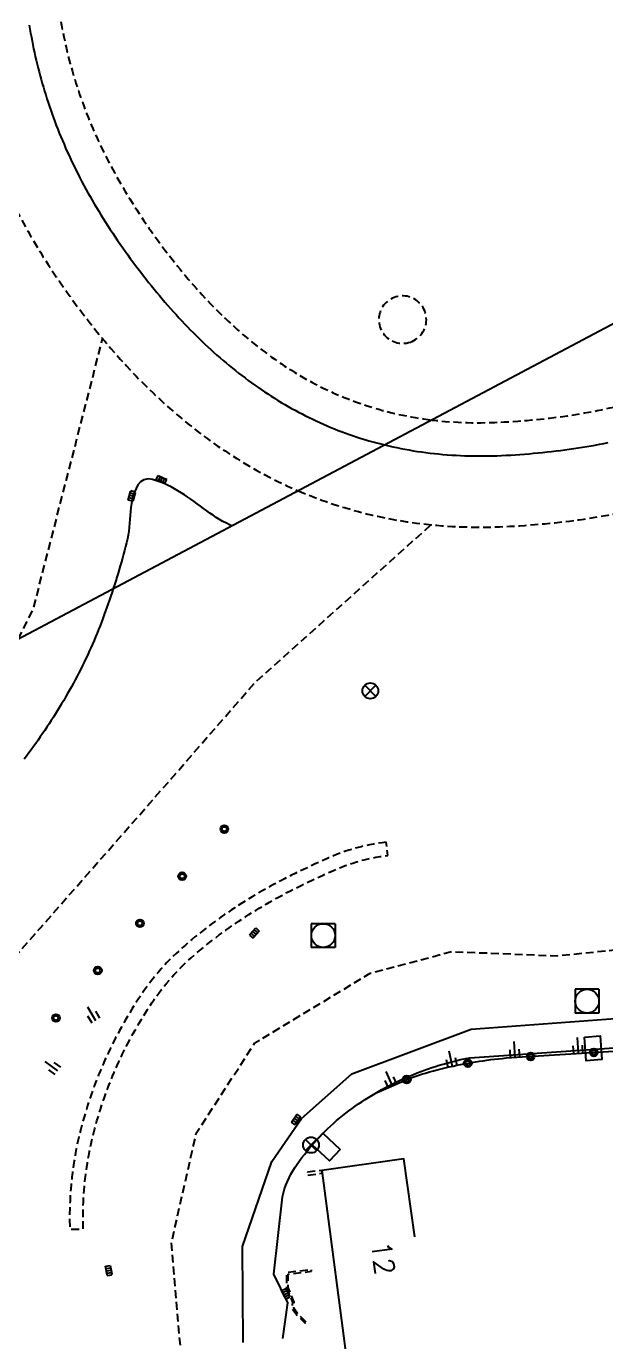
# Model space of a CAD drawing. Header units: millimetres. Extents: x 132999 to 134001, y 131000 to 132000.
# Drawn here: x 133555.3 to 133591.9, y 131338.2 to 131421.4 of the extents above; entities that cross this region are included whole.
import ezdxf
from ezdxf.enums import TextEntityAlignment as Align

# ---------------------------------------------------------------- set-up
doc = ezdxf.new("R2010")
doc.units = ezdxf.units.MM
doc.linetypes.add('DASHED', pattern=[0.75, 0.5, -0.25])
doc.layers.get('0').update_dxf_attribs({"linetype": 'CONTINUOUS'})
for name, color, linetype in [('W0001', 6, 'DASHED'), ('W0008', 7, 'CONTINUOUS'), ('W0100', 7, 'CONTINUOUS'), ('W0112', 1, 'DASHED'), ('W0120', 7, 'CONTINUOUS'), ('W0211', 2, 'CONTINUOUS'), ('W0322', 7, 'CONTINUOUS'), ('W0400', 7, 'CONTINUOUS'), ('W0420', 7, 'CONTINUOUS'), ('W0469', 7, 'CONTINUOUS'), ('W0991', 7, 'CONTINUOUS'), ('W1471', 7, 'CONTINUOUS')]:
    doc.layers.add(name, color=color, linetype=linetype)
doc.styles.get("Standard").update_dxf_attribs({"font": 'romans.shx', "width": 0.85})

# ---------------------------------------------------------------- blocks, each defined once
blk = doc.blocks.new('T400')
for p, q in [((-0.15, 0.3), (0.15, 0.3)), ((-0.15, -0.25), (-0.15, 0.3)), ((-0.15, 0.15), (0.15, 0.15)), ((-0.15, 0), (0.15, 0)), ((0.15, 0.3), (0.15, -0.25)), ((-0.15, -0.15), (0.15, -0.15)), ((-0.15, -0.25), (-0.15, -0.3)), ((-0.15, -0.3), (0.15, -0.3)), ((0.15, -0.3), (0.15, -0.25))]:
    blk.add_line(p, q)
blk = doc.blocks.new('T420')
for p, q in [((0.75, 0.75), (-0.75, 0.75)), ((-0.75, 0.75), (-0.75, -0.75)), ((0.75, 0.75), (0.75, -0.75)), ((0.75, -0.75), (-0.75, -0.75))]:
    blk.add_line(p, q)
blk.add_ellipse((0, 0), major_axis=(-0.53, 0.53), ratio=1, start_param=3.926991, end_param=10.210176)
blk = doc.blocks.new('t322o')
at = {"color": 0, "linetype": 'Continuous'}
for radius in [0.25, 0.15]:
    blk.add_circle((0, 0), radius, dxfattribs=at)
blk = doc.blocks.new('t211o')
at = {"color": 0, "linetype": 'Continuous'}
for p, q in [((0, 1), (0, 0)), ((-0.289, 0.5), (-0.289, 0)), ((0.289, 0.5), (0.289, 0))]:
    blk.add_line(p, q, dxfattribs=at)
blk = doc.blocks.new('T1471')
at = {"color": 0, "linetype": 'Continuous', "flags": 128}
blk.add_lwpolyline([(-0.75, -0.5), (-0.75, 0.5), (0.75, 0.5), (0.75, -0.5), (-0.75, -0.5)], dxfattribs=at)
blk = doc.blocks.new('T469')
at = {"color": 0, "linetype": 'Continuous', "flags": 128}
for points in [[(-0.354, 0.354), (0.354, -0.354)], [(-0.354, -0.354), (0.354, 0.354)]]:
    blk.add_lwpolyline(points, dxfattribs=at)
at = {"color": 0, "linetype": 'Continuous'}
blk.add_circle((0, 0), 0.5, dxfattribs=at)

msp = doc.modelspace()

# ---------------------------------------------------------------- linework, layer by layer
at = {"layer": 'W0001', "flags": 128}
for points in [[(133551.076, 131433.12), (133551.07, 131433.079), (133551.024, 131432.79), (133550.981, 131432.501), (133550.939, 131432.213), (133550.9, 131431.924), (133550.863, 131431.635), (133550.827, 131431.346), (133550.794, 131431.058), (133550.762, 131430.769), (133550.733, 131430.481), (133550.706, 131430.193), (133550.68, 131429.904), (133550.657, 131429.616), (133550.636, 131429.328), (133550.617, 131429.04), (133550.6, 131428.752), (133550.585, 131428.464), (133550.572, 131428.176), (133550.561, 131427.889), (133550.553, 131427.601), (133550.546, 131427.314), (133550.542, 131427.027), (133550.539, 131426.739), (133550.539, 131426.452), (133550.541, 131426.165), (133550.545, 131425.879), (133550.552, 131425.592), (133550.56, 131425.306), (133550.571, 131425.019), (133550.584, 131424.733), (133550.599, 131424.447), (133550.616, 131424.162), (133550.635, 131423.876), (133550.657, 131423.591), (133550.681, 131423.306), (133550.707, 131423.021), (133550.735, 131422.736), (133550.766, 131422.451), (133550.799, 131422.167), (133550.834, 131421.883), (133550.871, 131421.599), (133550.91, 131421.316), (133550.952, 131421.032), (133550.996, 131420.749), (133551.042, 131420.466), (133551.091, 131420.184), (133551.142, 131419.902), (133551.195, 131419.62), (133551.25, 131419.338), (133551.308, 131419.057), (133551.368, 131418.776), (133551.43, 131418.495), (133551.495, 131418.215), (133551.561, 131417.935), (133551.631, 131417.655), (133551.702, 131417.376), (133551.776, 131417.097), (133551.852, 131416.819), (133551.93, 131416.541), (133552.011, 131416.263), (133552.094, 131415.985), (133552.179, 131415.708), (133552.267, 131415.432), (133552.357, 131415.156), (133552.449, 131414.88), (133552.544, 131414.605), (133552.641, 131414.33), (133552.74, 131414.056), (133552.842, 131413.782), (133552.946, 131413.508), (133553.052, 131413.235), (133553.16, 131412.963), (133553.271, 131412.691), (133553.384, 131412.419), (133553.5, 131412.148), (133553.618, 131411.877), (133553.738, 131411.607), (133553.861, 131411.338), (133553.985, 131411.069), (133554.113, 131410.8), (133554.242, 131410.532), (133554.374, 131410.265), (133554.508, 131409.998), (133554.645, 131409.732), (133554.783, 131409.466), (133554.924, 131409.2), (133555.068, 131408.936), (133555.214, 131408.671), (133555.362, 131408.408), (133555.512, 131408.145), (133555.665, 131407.882), (133555.82, 131407.62), (133555.977, 131407.359), (133556.136, 131407.098), (133556.298, 131406.838), (133556.462, 131406.579), (133556.629, 131406.32), (133556.798, 131406.061), (133556.969, 131405.803), (133557.142, 131405.546), (133557.317, 131405.291), (133557.49, 131405.041), (133557.664, 131404.794), (133557.838, 131404.548), (133558.014, 131404.303), (133558.191, 131404.06), (133558.369, 131403.818), (133558.548, 131403.577), (133558.728, 131403.337), (133558.91, 131403.099), (133559.092, 131402.862), (133559.276, 131402.626), (133559.462, 131402.392), (133559.648, 131402.159), (133559.836, 131401.928), (133560.025, 131401.698), (133560.215, 131401.469), (133560.407, 131401.242), (133560.6, 131401.016), (133560.795, 131400.792), (133560.99, 131400.57), (133561.187, 131400.348), (133561.386, 131400.129), (133561.586, 131399.911), (133561.787, 131399.694), (133561.99, 131399.479), (133562.194, 131399.266), (133562.4, 131399.055), (133562.607, 131398.845), (133562.816, 131398.637), (133563.026, 131398.43), (133563.238, 131398.225), (133563.451, 131398.022), (133563.666, 131397.821), (133563.882, 131397.622), (133564.1, 131397.424), (133564.319, 131397.228), (133564.54, 131397.035), (133564.763, 131396.843), (133564.987, 131396.653), (133565.213, 131396.465), (133565.441, 131396.279), (133565.67, 131396.095), (133565.901, 131395.913), (133566.134, 131395.733), (133566.368, 131395.555), (133566.604, 131395.379), (133566.841, 131395.205), (133567.081, 131395.034), (133567.322, 131394.865), (133567.564, 131394.698), (133567.809, 131394.533), (133568.055, 131394.37), (133568.303, 131394.21), (133568.552, 131394.052), (133568.804, 131393.897), (133569.057, 131393.744), (133569.311, 131393.593), (133569.568, 131393.445), (133569.826, 131393.299), (133570.086, 131393.156), (133570.348, 131393.016), (133570.612, 131392.877), (133570.877, 131392.742), (133571.144, 131392.609), (133571.412, 131392.479), (133571.683, 131392.351), (133571.955, 131392.227), (133572.229, 131392.105), (133572.428, 131392.019)], [(133572.428, 131392.019), (133572.504, 131391.985), (133572.782, 131391.869), (133573.061, 131391.755), (133573.341, 131391.644), (133573.623, 131391.537), (133573.907, 131391.432), (133574.193, 131391.329), (133574.48, 131391.23), (133574.769, 131391.134), (133575.06, 131391.041), (133575.352, 131390.951), (133575.646, 131390.864), (133575.941, 131390.779), (133576.238, 131390.698), (133576.537, 131390.62), (133576.837, 131390.546), (133577.138, 131390.474), (133577.441, 131390.405), (133577.746, 131390.34), (133578.052, 131390.278), (133578.36, 131390.219), (133578.669, 131390.163), (133578.98, 131390.111), (133579.292, 131390.061), (133579.606, 131390.015), (133579.921, 131389.972), (133580.237, 131389.933), (133580.555, 131389.897), (133580.874, 131389.864), (133581.195, 131389.834), (133581.517, 131389.808), (133581.841, 131389.785), (133582.166, 131389.765), (133582.492, 131389.749), (133582.819, 131389.736), (133583.148, 131389.726), (133583.479, 131389.72), (133583.81, 131389.717), (133584.143, 131389.718), (133584.478, 131389.722), (133584.813, 131389.729), (133585.15, 131389.739), (133585.484, 131389.753), (133585.809, 131389.769), (133586.129, 131389.787), (133586.447, 131389.806), (133586.765, 131389.828), (133587.082, 131389.851), (133587.397, 131389.876), (133587.712, 131389.903), (133588.026, 131389.932), (133588.339, 131389.962), (133588.65, 131389.995), (133588.961, 131390.029), (133589.271, 131390.065), (133589.58, 131390.104), (133589.888, 131390.144), (133590.194, 131390.186), (133590.5, 131390.229), (133590.805, 131390.275), (133591.109, 131390.323), (133591.412, 131390.372), (133591.714, 131390.424), (133592.015, 131390.477), (133592.314, 131390.533), (133592.613, 131390.59), (133592.911, 131390.649), (133593.208, 131390.71), (133593.503, 131390.773), (133593.798, 131390.838), (133594.092, 131390.905), (133594.385, 131390.973), (133594.676, 131391.044), (133594.967, 131391.117), (133595.256, 131391.191), (133595.545, 131391.268), (133595.832, 131391.346), (133596.119, 131391.427), (133596.404, 131391.509), (133596.688, 131391.594), (133596.971, 131391.68), (133597.253, 131391.768), (133597.534, 131391.858), (133597.814, 131391.951), (133598.093, 131392.045), (133598.371, 131392.141), (133598.647, 131392.239), (133598.923, 131392.339), (133599.197, 131392.441), (133599.47, 131392.545), (133599.742, 131392.651), (133600.013, 131392.759), (133600.283, 131392.869), (133600.551, 131392.981), (133600.819, 131393.095), (133601.085, 131393.211), (133601.35, 131393.329), (133601.614, 131393.448), (133601.877, 131393.57), (133602.139, 131393.694), (133602.399, 131393.82), (133602.658, 131393.947), (133602.916, 131394.077), (133603.173, 131394.209), (133603.429, 131394.342), (133603.683, 131394.478), (133603.936, 131394.616), (133604.188, 131394.755), (133604.438, 131394.897), (133604.688, 131395.04), (133604.936, 131395.185), (133605.182, 131395.333), (133605.428, 131395.482), (133605.672, 131395.633), (133605.915, 131395.787), (133606.156, 131395.942), (133606.397, 131396.099), (133606.636, 131396.258), (133606.873, 131396.419), (133607.11, 131396.582), (133607.345, 131396.747), (133607.578, 131396.913), (133607.811, 131397.082), (133608.042, 131397.252), (133608.271, 131397.425), (133608.5, 131397.599), (133608.727, 131397.775), (133608.952, 131397.954), (133609.176, 131398.134), (133609.399, 131398.315), (133609.621, 131398.499), (133609.841, 131398.685), (133610.059, 131398.872), (133610.277, 131399.062), (133610.492, 131399.253), (133610.707, 131399.446), (133610.92, 131399.641), (133611.131, 131399.838), (133611.342, 131400.036), (133611.55, 131400.237), (133611.758, 131400.439), (133611.964, 131400.643), (133612.168, 131400.849), (133612.371, 131401.056), (133612.573, 131401.266), (133612.773, 131401.477), (133612.972, 131401.69), (133613.169, 131401.905), (133613.365, 131402.121), (133613.56, 131402.339), (133613.753, 131402.559), (133613.944, 131402.781), (133614.134, 131403.005), (133614.323, 131403.23), (133614.51, 131403.457), (133614.696, 131403.686), (133614.881, 131403.916), (133615.063, 131404.148), (133615.245, 131404.382), (133615.425, 131404.618), (133615.603, 131404.855), (133615.781, 131405.094), (133615.956, 131405.335), (133616.13, 131405.577), (133616.303, 131405.821), (133616.475, 131406.067), (133616.644, 131406.314), (133616.813, 131406.563), (133616.98, 131406.814), (133617.145, 131407.066), (133617.31, 131407.32), (133617.472, 131407.575), (133617.634, 131407.833), (133617.793, 131408.092), (133617.952, 131408.352), (133618.109, 131408.614), (133618.264, 131408.878), (133618.418, 131409.143), (133618.571, 131409.41), (133618.722, 131409.679), (133618.872, 131409.949), (133619.021, 131410.221), (133619.168, 131410.494), (133619.313, 131410.769), (133619.457, 131411.046), (133619.6, 131411.324), (133619.742, 131411.604), (133619.882, 131411.885), (133620.02, 131412.168), (133620.157, 131412.453), (133620.293, 131412.739), (133620.428, 131413.026), (133620.561, 131413.316), (133620.692, 131413.607), (133620.925, 131414.129), (133621.741, 131416.754)], [(133554.737, 131382.635), (133555.685, 131384.515), (133560.073, 131401.641)], [(133497.974, 131129.089), (133491.478, 131182.528), (133489.726, 131195.648), (133488.639, 131206.556), (133487.951, 131216.775), (133487.955, 131227.616), (133488.542, 131237.857), (133490.027, 131250.4), (133492.716, 131262.572), (133495.932, 131273.862), (133499.237, 131283.461), (133504.146, 131295.374), (133508.447, 131303.818), (133514.815, 131314.541), (133522.147, 131324.94), (133528.043, 131332.279), (133537.865, 131343.527), (133556.137, 131364.368), (133563.812, 131373.119), (133569.686, 131379.87), (133580.83, 131389.868)], [(133556.131, 131252.305), (133560.064, 131281.643), (133564.211, 131317.056), (133565.212, 131326.09), (133565.397, 131334.04), (133564.846, 131339.375), (133564.432, 131344.483), (133565.992, 131351.385), (133569.697, 131357.092), (133576.98, 131361.497), (133582.122, 131362.871), (133588.778, 131362.607), (133595.842, 131363.321), (133601.784, 131365.41), (133606.607, 131372.621), (133606.732, 131380.013)]]:
    msp.add_lwpolyline(points, dxfattribs=at)
at = {"layer": 'W0008', "flags": 128}
for points in [[(133555.44, 131421.458), (133555.48, 131421.211), (133555.523, 131420.964), (133555.567, 131420.717), (133555.614, 131420.471), (133555.662, 131420.224), (133555.712, 131419.978), (133555.765, 131419.733), (133555.819, 131419.487), (133555.876, 131419.242), (133555.934, 131418.998), (133555.995, 131418.753), (133556.057, 131418.509), (133556.122, 131418.265), (133556.188, 131418.022), (133556.257, 131417.779), (133556.327, 131417.536), (133556.4, 131417.293), (133556.474, 131417.051), (133556.551, 131416.809), (133556.63, 131416.567), (133556.711, 131416.326), (133556.794, 131416.085), (133556.879, 131415.844), (133556.966, 131415.603), (133557.055, 131415.363), (133557.146, 131415.123), (133557.239, 131414.884), (133557.334, 131414.645), (133557.432, 131414.406), (133557.531, 131414.167), (133557.633, 131413.929), (133557.736, 131413.691), (133557.842, 131413.453), (133557.95, 131413.216), (133558.06, 131412.979), (133558.172, 131412.742), (133558.286, 131412.506), (133558.403, 131412.27), (133558.521, 131412.034), (133558.642, 131411.799), (133558.764, 131411.563), (133558.889, 131411.329), (133559.016, 131411.094), (133559.146, 131410.86), (133559.277, 131410.626), (133559.41, 131410.393), (133559.546, 131410.159), (133559.684, 131409.926), (133559.824, 131409.694), (133559.966, 131409.462), (133560.11, 131409.23), (133560.257, 131408.998), (133560.405, 131408.767), (133560.556, 131408.536), (133560.709, 131408.305), (133560.865, 131408.075), (133561.022, 131407.845), (133561.181, 131407.616), (133561.34, 131407.389), (133561.501, 131407.162), (133561.662, 131406.938), (133561.824, 131406.715), (133561.987, 131406.493), (133562.151, 131406.273), (133562.316, 131406.054), (133562.481, 131405.837), (133562.647, 131405.621), (133562.815, 131405.407), (133562.983, 131405.194), (133563.152, 131404.984), (133563.322, 131404.774), (133563.492, 131404.566), (133563.664, 131404.36), (133563.837, 131404.156), (133564.01, 131403.953), (133564.184, 131403.752), (133564.36, 131403.552), (133564.536, 131403.354), (133564.713, 131403.158), (133564.892, 131402.964), (133565.071, 131402.771), (133565.251, 131402.58), (133565.432, 131402.391), (133565.614, 131402.204), (133565.798, 131402.018), (133565.982, 131401.834), (133566.167, 131401.652), (133566.353, 131401.472), (133566.541, 131401.294), (133566.729, 131401.118), (133566.918, 131400.943), (133567.109, 131400.77), (133567.3, 131400.6), (133567.493, 131400.431), (133567.686, 131400.264), (133567.881, 131400.099), (133568.077, 131399.936), (133568.274, 131399.775), (133568.472, 131399.616), (133568.671, 131399.459), (133568.871, 131399.304), (133569.073, 131399.151), (133569.275, 131399), (133569.479, 131398.851), (133569.684, 131398.704), (133569.89, 131398.56), (133570.097, 131398.417), (133570.306, 131398.276), (133570.516, 131398.138), (133570.726, 131398.002), (133570.938, 131397.868), (133571.152, 131397.736), (133571.366, 131397.606), (133571.582, 131397.478), (133571.799, 131397.353), (133572.017, 131397.23), (133572.237, 131397.109), (133572.457, 131396.991), (133572.679, 131396.874), (133572.903, 131396.76), (133573.127, 131396.649), (133573.353, 131396.539), (133573.58, 131396.432), (133573.809, 131396.327), (133574.038, 131396.225), (133574.27, 131396.125), (133574.502, 131396.027), (133574.736, 131395.932), (133574.971, 131395.839), (133575.208, 131395.749), (133575.445, 131395.661), (133575.685, 131395.575), (133575.925, 131395.492), (133576.167, 131395.411), (133576.411, 131395.333), (133576.656, 131395.258), (133576.902, 131395.185), (133577.15, 131395.114), (133577.399, 131395.046), (133577.649, 131394.981), (133577.901, 131394.918)], [(133577.901, 131394.918), (133578.155, 131394.858), (133578.409, 131394.8), (133578.666, 131394.745), (133578.924, 131394.693), (133579.183, 131394.643), (133579.444, 131394.596), (133579.706, 131394.552), (133579.97, 131394.51), (133580.235, 131394.471), (133580.502, 131394.435), (133580.771, 131394.401), (133581.041, 131394.371), (133581.312, 131394.343), (133581.585, 131394.317), (133581.86, 131394.295), (133582.136, 131394.275), (133582.414, 131394.258), (133582.693, 131394.244), (133582.974, 131394.233), (133583.257, 131394.225), (133583.541, 131394.22), (133583.827, 131394.217), (133584.114, 131394.218), (133584.403, 131394.221), (133584.694, 131394.227), (133584.986, 131394.236), (133585.28, 131394.249), (133585.574, 131394.263), (133585.867, 131394.279), (133586.159, 131394.297), (133586.45, 131394.317), (133586.739, 131394.338), (133587.028, 131394.361), (133587.315, 131394.385), (133587.601, 131394.412), (133587.886, 131394.439), (133588.169, 131394.469), (133588.452, 131394.5), (133588.733, 131394.533), (133589.013, 131394.568), (133589.293, 131394.604), (133589.57, 131394.642), (133589.847, 131394.682), (133590.123, 131394.723), (133590.397, 131394.766), (133590.671, 131394.811), (133590.943, 131394.857), (133591.214, 131394.905), (133591.483, 131394.955), (133591.752, 131395.007), (133592.02, 131395.06)], [(133568.239, 131389.797), (133568.127, 131389.846), (133567.895, 131389.96), (133567.68, 131390.079), (133567.468, 131390.204), (133567.26, 131390.335), (133567.054, 131390.47), (133566.851, 131390.61), (133566.65, 131390.752), (133566.45, 131390.896), (133566.25, 131391.041), (133566.051, 131391.187), (133565.852, 131391.332), (133565.651, 131391.476), (133565.45, 131391.617), (133565.246, 131391.756), (133565.04, 131391.89), (133564.831, 131392.02), (133564.619, 131392.144), (133564.403, 131392.262), (133564.182, 131392.372), (133563.956, 131392.474), (133563.724, 131392.566), (133563.487, 131392.649), (133563.22, 131392.728), (133562.951, 131392.764), (133562.675, 131392.71), (133562.462, 131392.574), (133562.309, 131392.384), (133562.191, 131392.163), (133562.089, 131391.928), (133562.008, 131391.689), (133561.944, 131391.447), (133561.895, 131391.203), (133561.858, 131390.957), (133561.829, 131390.709), (133561.807, 131390.46), (133561.788, 131390.21), (133561.77, 131389.96), (133561.749, 131389.711), (133561.724, 131389.462), (133561.691, 131389.215), (133561.647, 131388.97), (133561.59, 131388.727), (133561.525, 131388.484), (133561.459, 131388.242), (133561.393, 131388), (133561.325, 131387.758), (133561.257, 131387.517), (133561.187, 131387.276), (133561.117, 131387.036), (133561.045, 131386.795), (133560.973, 131386.556), (133560.899, 131386.316), (133560.824, 131386.077), (133560.748, 131385.839), (133560.71, 131385.72)], [(133560.71, 131385.72), (133560.671, 131385.601), (133560.592, 131385.363), (133560.513, 131385.126), (133560.431, 131384.889), (133560.349, 131384.653), (133560.265, 131384.417), (133560.179, 131384.182), (133560.092, 131383.948), (133560.003, 131383.714), (133559.913, 131383.48), (133559.821, 131383.248), (133559.727, 131383.016), (133559.632, 131382.784), (133559.535, 131382.553), (133559.436, 131382.323), (133559.335, 131382.093), (133559.232, 131381.865), (133559.128, 131381.636), (133559.021, 131381.409), (133558.912, 131381.182), (133558.802, 131380.956), (133558.689, 131380.731), (133558.575, 131380.508), (133558.459, 131380.286), (133558.342, 131380.064), (133558.224, 131379.844), (133558.104, 131379.624), (133557.983, 131379.406), (133557.86, 131379.189), (133557.736, 131378.972), (133557.611, 131378.756), (133557.484, 131378.542), (133557.355, 131378.328), (133557.225, 131378.115), (133557.094, 131377.904), (133556.961, 131377.693), (133556.827, 131377.483), (133556.691, 131377.274), (133556.554, 131377.066), (133556.416, 131376.86), (133556.276, 131376.654), (133556.135, 131376.449), (133555.992, 131376.245), (133555.848, 131376.041), (133555.702, 131375.839), (133555.555, 131375.638), (133555.406, 131375.438), (133555.256, 131375.239), (133555.105, 131375.041)], [(133568.96, 131338.154), (133568.918, 131344.222), (133570.759, 131349.596), (133572.653, 131352.313), (133575.831, 131355.129), (133583.368, 131357.962), (133598.156, 131359.061)], [(133571.468, 131338.392), (133571.777, 131340.647), (133570.903, 131342.461), (133571.447, 131347.363), (133571.505, 131347.614), (133571.575, 131347.859), (133571.656, 131348.1), (133571.749, 131348.335), (133571.854, 131348.566), (133571.97, 131348.792), (133572.098, 131349.013), (133572.237, 131349.229), (133572.38, 131349.435), (133572.526, 131349.638), (133572.674, 131349.839), (133572.826, 131350.036), (133572.98, 131350.231), (133573.137, 131350.422), (133573.297, 131350.611), (133573.46, 131350.797), (133573.626, 131350.979), (133573.794, 131351.159), (133573.966, 131351.336), (133574.14, 131351.51), (133574.317, 131351.682), (133574.497, 131351.85), (133574.68, 131352.015), (133574.866, 131352.178), (133575.054, 131352.337), (133575.246, 131352.494), (133575.44, 131352.648), (133575.637, 131352.799), (133575.837, 131352.947), (133576.04, 131353.092), (133576.245, 131353.235), (133576.453, 131353.374), (133576.663, 131353.51), (133576.875, 131353.644), (133577.087, 131353.774), (133577.301, 131353.901), (133577.515, 131354.026), (133577.731, 131354.147), (133577.949, 131354.265), (133578.167, 131354.38), (133578.387, 131354.493), (133578.608, 131354.602), (133578.83, 131354.708), (133579.053, 131354.812), (133579.278, 131354.912), (133579.504, 131355.009), (133579.731, 131355.104), (133579.959, 131355.195), (133580.188, 131355.283), (133580.419, 131355.369), (133580.651, 131355.451), (133580.884, 131355.53), (133581.119, 131355.607), (133581.354, 131355.68), (133581.591, 131355.751), (133581.829, 131355.818), (133582.068, 131355.882), (133582.309, 131355.944), (133582.55, 131356.002), (133582.793, 131356.058), (133583.038, 131356.11), (133583.283, 131356.159), (133597.567, 131357.151)]]:
    msp.add_lwpolyline(points, dxfattribs=at)
at = {"layer": 'W0100', "flags": 128}
msp.add_lwpolyline([(133579.817, 131344.823), (133579.108, 131349.772), (133573.925, 131349.029), (133575.644, 131335.987), (133576.411, 131329.681), (133577.345, 131324.115), (133577.928, 131319.816), (133576.472, 131319.606), (133576.753, 131316.275), (133571.246, 131315.555), (133570.634, 131311.733), (133569.478, 131304.48), (133568.427, 131297.704), (133567.382, 131291.285), (133566.545, 131286.286), (133565.829, 131281.495), (133570.774, 131280.756)], dxfattribs=at)
at = {"layer": 'W0112', "flags": 128}
for points in [[(133558.74, 131437.238), (133558.689, 131437.08), (133558.608, 131436.819), (133558.528, 131436.556), (133558.45, 131436.291), (133558.374, 131436.027), (133558.301, 131435.762), (133558.229, 131435.499), (133558.159, 131435.235), (133558.092, 131434.972), (133558.026, 131434.709), (133557.963, 131434.446), (133557.901, 131434.183), (133557.842, 131433.921), (133557.785, 131433.66), (133557.729, 131433.398), (133557.676, 131433.137), (133557.625, 131432.876), (133557.576, 131432.616), (133557.529, 131432.355), (133557.484, 131432.096), (133557.441, 131431.836), (133557.4, 131431.577), (133557.362, 131431.318), (133557.325, 131431.059), (133557.29, 131430.801), (133557.258, 131430.543), (133557.227, 131430.285), (133557.199, 131430.028), (133557.173, 131429.771), (133557.149, 131429.514), (133557.126, 131429.257), (133557.106, 131429.001), (133557.088, 131428.745), (133557.072, 131428.49), (133557.059, 131428.235), (133557.047, 131427.98), (133557.037, 131427.725), (133557.03, 131427.471), (133557.024, 131427.217), (133557.021, 131426.964), (133557.02, 131426.71), (133557.021, 131426.457), (133557.024, 131426.205), (133557.029, 131425.952), (133557.036, 131425.7), (133557.045, 131425.449), (133557.056, 131425.197), (133557.07, 131424.946), (133557.085, 131424.696), (133557.103, 131424.445), (133557.123, 131424.195), (133557.145, 131423.945), (133557.169, 131423.696), (133557.195, 131423.447), (133557.223, 131423.198), (133557.253, 131422.949), (133557.286, 131422.701), (133557.321, 131422.453), (133557.357, 131422.206), (133557.396, 131421.959), (133557.437, 131421.712), (133557.48, 131421.465), (133557.525, 131421.219), (133557.573, 131420.973), (133557.622, 131420.727), (133557.674, 131420.482), (133557.728, 131420.237), (133557.784, 131419.993), (133557.842, 131419.748), (133557.902, 131419.504), (133557.964, 131419.261), (133558.028, 131419.017), (133558.095, 131418.774), (133558.164, 131418.532), (133558.235, 131418.289), (133558.308, 131418.047), (133558.383, 131417.805), (133558.46, 131417.564), (133558.54, 131417.323), (133558.621, 131417.082), (133558.705, 131416.842), (133558.791, 131416.602), (133558.879, 131416.362), (133558.969, 131416.123), (133559.062, 131415.884), (133559.156, 131415.645), (133559.253, 131415.406), (133559.352, 131415.168), (133559.453, 131414.93), (133559.556, 131414.693), (133559.661, 131414.456), (133559.769, 131414.219), (133559.879, 131413.983), (133559.991, 131413.746), (133560.105, 131413.511), (133560.221, 131413.275), (133560.339, 131413.04), (133560.46, 131412.805), (133560.583, 131412.571), (133560.708, 131412.336), (133560.835, 131412.103), (133560.964, 131411.869), (133561.096, 131411.636), (133561.229, 131411.403), (133561.365, 131411.171), (133561.503, 131410.938), (133561.644, 131410.707), (133561.786, 131410.475), (133561.931, 131410.244), (133562.078, 131410.013), (133562.227, 131409.783), (133562.378, 131409.552), (133562.532, 131409.323), (133562.687, 131409.093), (133562.845, 131408.864), (133563.003, 131408.636), (133563.162, 131408.41), (133563.322, 131408.185), (133563.483, 131407.962), (133563.645, 131407.74), (133563.808, 131407.52), (133563.971, 131407.302), (133564.136, 131407.085), (133564.301, 131406.869), (133564.467, 131406.655), (133564.634, 131406.443), (133564.803, 131406.233), (133564.972, 131406.024), (133565.142, 131405.817), (133565.313, 131405.611), (133565.485, 131405.407), (133565.658, 131405.205), (133565.832, 131405.005), (133566.007, 131404.807), (133566.183, 131404.61), (133566.361, 131404.415), (133566.539, 131404.222), (133566.718, 131404.031), (133566.899, 131403.841), (133567.08, 131403.654), (133567.263, 131403.469), (133567.446, 131403.285), (133567.631, 131403.103), (133567.817, 131402.924), (133568.004, 131402.746), (133568.192, 131402.57), (133568.382, 131402.396), (133568.572, 131402.225), (133568.764, 131402.055), (133568.957, 131401.888), (133569.151, 131401.722), (133569.346, 131401.559), (133569.543, 131401.398), (133569.741, 131401.239), (133569.94, 131401.082), (133570.14, 131400.927), (133570.341, 131400.775), (133570.544, 131400.624), (133570.748, 131400.476), (133570.954, 131400.331), (133571.16, 131400.187), (133571.369, 131400.046), (133571.578, 131399.907), (133571.789, 131399.77), (133572.001, 131399.636), (133572.214, 131399.504), (133572.429, 131399.375), (133572.645, 131399.248), (133572.863, 131399.123), (133573.082, 131399.001), (133573.302, 131398.881), (133573.524, 131398.764), (133573.747, 131398.649), (133573.972, 131398.537), (133574.198, 131398.428), (133574.426, 131398.32), (133574.655, 131398.216), (133574.886, 131398.114), (133575.118, 131398.015), (133575.351, 131397.918), (133575.586, 131397.824), (133575.823, 131397.732), (133576.061, 131397.644), (133576.301, 131397.558), (133576.543, 131397.474), (133576.785, 131397.394), (133577.03, 131397.316), (133577.276, 131397.241), (133577.524, 131397.169), (133577.773, 131397.099), (133578.024, 131397.033), (133578.277, 131396.969), (133578.531, 131396.908), (133578.787, 131396.85), (133579.044, 131396.795), (133579.304, 131396.743), (133579.565, 131396.694), (133579.827, 131396.647), (133580.092, 131396.604), (133580.358, 131396.564), (133580.626, 131396.527), (133580.76, 131396.51)], [(133580.76, 131396.51), (133580.895, 131396.492), (133581.167, 131396.461), (133581.44, 131396.433), (133581.714, 131396.408), (133581.991, 131396.386), (133582.27, 131396.368), (133582.55, 131396.352), (133582.832, 131396.34), (133583.116, 131396.33), (133583.402, 131396.324), (133583.689, 131396.321), (133583.979, 131396.322), (133584.27, 131396.325), (133584.563, 131396.332), (133584.859, 131396.343), (133585.154, 131396.355), (133585.448, 131396.37), (133585.74, 131396.386), (133586.032, 131396.404), (133586.322, 131396.424), (133586.611, 131396.446), (133586.899, 131396.469), (133587.186, 131396.495), (133587.471, 131396.522), (133587.755, 131396.55), (133588.038, 131396.581), (133588.32, 131396.613), (133588.6, 131396.647), (133588.88, 131396.683), (133589.158, 131396.721), (133589.434, 131396.76), (133589.71, 131396.802), (133589.984, 131396.845), (133590.258, 131396.89), (133590.529, 131396.936), (133590.8, 131396.985), (133591.07, 131397.035), (133591.338, 131397.087), (133591.605, 131397.14), (133591.871, 131397.196), (133592.135, 131397.253), (133592.399, 131397.312), (133592.661, 131397.373), (133592.922, 131397.436), (133593.181, 131397.5), (133593.44, 131397.566), (133593.697, 131397.634), (133593.953, 131397.704), (133594.208, 131397.775), (133594.461, 131397.849), (133594.714, 131397.924), (133594.965, 131398.001), (133595.215, 131398.079), (133595.463, 131398.16), (133595.711, 131398.242), (133595.957, 131398.326), (133596.202, 131398.412), (133596.446, 131398.499), (133596.688, 131398.589), (133596.93, 131398.68), (133597.17, 131398.773), (133597.409, 131398.867), (133597.646, 131398.964), (133597.883, 131399.062), (133598.118, 131399.162), (133598.352, 131399.264), (133598.585, 131399.368), (133598.816, 131399.473), (133599.047, 131399.58), (133599.276, 131399.689), (133599.504, 131399.8), (133599.73, 131399.912), (133599.956, 131400.026), (133600.18, 131400.142), (133600.403, 131400.26), (133600.625, 131400.38), (133600.845, 131400.501), (133601.064, 131400.624), (133601.282, 131400.749), (133601.499, 131400.876), (133601.715, 131401.005), (133601.929, 131401.135), (133602.142, 131401.267), (133602.354, 131401.401), (133602.565, 131401.537), (133602.775, 131401.674), (133602.983, 131401.813), (133603.19, 131401.954), (133603.396, 131402.097), (133603.6, 131402.241), (133603.804, 131402.388), (133604.006, 131402.536), (133604.207, 131402.686), (133604.407, 131402.837), (133604.605, 131402.991), (133604.802, 131403.146), (133604.998, 131403.303), (133605.193, 131403.462), (133605.387, 131403.623), (133605.579, 131403.785), (133605.77, 131403.949), (133605.96, 131404.115), (133606.149, 131404.283), (133606.336, 131404.452), (133606.523, 131404.623), (133606.708, 131404.796), (133606.892, 131404.971), (133607.074, 131405.148), (133607.255, 131405.326), (133607.436, 131405.506), (133607.614, 131405.688), (133607.792, 131405.872), (133607.969, 131406.058), (133608.144, 131406.245), (133608.318, 131406.434), (133608.491, 131406.625), (133608.662, 131406.817), (133608.833, 131407.012), (133609.002, 131407.208), (133609.17, 131407.406), (133609.336, 131407.606), (133609.502, 131407.807), (133609.666, 131408.011), (133609.829, 131408.216), (133609.991, 131408.423), (133610.151, 131408.631), (133610.311, 131408.842), (133610.469, 131409.054), (133610.626, 131409.268), (133610.781, 131409.484), (133610.936, 131409.701), (133611.089, 131409.921), (133611.241, 131410.142), (133611.392, 131410.365), (133611.541, 131410.589), (133611.689, 131410.816), (133611.836, 131411.044), (133611.982, 131411.274), (133612.127, 131411.506), (133612.27, 131411.739), (133612.413, 131411.975), (133612.554, 131412.212), (133612.693, 131412.451), (133612.832, 131412.692), (133612.969, 131412.934), (133613.105, 131413.178), (133613.24, 131413.424), (133613.374, 131413.672), (133613.422, 131413.763)]]:
    msp.add_lwpolyline(points, dxfattribs=at)
msp.add_lwpolyline([(133579.526, 131401.423, 0.704651), (133579.551, 131404.25, 1.419141)], format="xyb", close=True, dxfattribs=at)
for points in [[(133578.002, 131369.787), (133577.741, 131369.756), (133577.471, 131369.717), (133577.203, 131369.673), (133576.936, 131369.623), (133576.671, 131369.566), (133576.407, 131369.504), (133576.145, 131369.435), (133575.884, 131369.361), (133575.625, 131369.28), (133575.368, 131369.194), (133575.112, 131369.101), (133574.858, 131369.003), (133574.609, 131368.9), (133574.368, 131368.796), (133574.13, 131368.693), (133573.893, 131368.588), (133573.657, 131368.482), (133573.421, 131368.375), (133573.186, 131368.266), (133572.952, 131368.157), (133572.718, 131368.045), (133572.485, 131367.933), (133572.253, 131367.819), (133572.021, 131367.704), (133571.791, 131367.587), (133571.561, 131367.469), (133571.332, 131367.349), (133571.103, 131367.228), (133570.876, 131367.105), (133570.649, 131366.981), (133570.423, 131366.855), (133570.198, 131366.728), (133569.974, 131366.598), (133569.751, 131366.468), (133569.529, 131366.335), (133569.308, 131366.201), (133569.087, 131366.065), (133568.868, 131365.927), (133568.65, 131365.787), (133568.432, 131365.646), (133568.216, 131365.502), (133568.001, 131365.357), (133567.787, 131365.21), (133567.574, 131365.061), (133567.362, 131364.91), (133567.151, 131364.757), (133566.941, 131364.602), (133566.733, 131364.445), (133566.526, 131364.285), (133566.319, 131364.124), (133566.115, 131363.961), (133565.911, 131363.795), (133565.709, 131363.628), (133565.507, 131363.458), (133565.308, 131363.286), (133565.109, 131363.111), (133564.91, 131362.933), (133564.712, 131362.75), (133564.516, 131362.562), (133564.325, 131362.37), (133564.138, 131362.176), (133563.956, 131361.98), (133563.778, 131361.78), (133563.604, 131361.578), (133563.433, 131361.374), (133563.267, 131361.167), (133563.104, 131360.958), (133562.945, 131360.747), (133562.789, 131360.534), (133562.637, 131360.32), (133562.488, 131360.103), (133562.341, 131359.885), (133562.198, 131359.666), (133562.057, 131359.445), (133561.919, 131359.223), (133561.783, 131359), (133561.649, 131358.775), (133561.518, 131358.55), (133561.389, 131358.323), (133561.262, 131358.097), (133561.138, 131357.87), (133561.016, 131357.642), (133560.896, 131357.413), (133560.778, 131357.183), (133560.663, 131356.952), (133560.549, 131356.72), (133560.438, 131356.487), (133560.33, 131356.254), (133560.223, 131356.019), (133560.119, 131355.784), (133560.017, 131355.547), (133559.917, 131355.31), (133559.82, 131355.072), (133559.725, 131354.833), (133559.632, 131354.593), (133559.541, 131354.352), (133559.453, 131354.11), (133559.367, 131353.867), (133559.283, 131353.624), (133559.202, 131353.379), (133559.123, 131353.134), (133559.046, 131352.887), (133558.971, 131352.64), (133558.899, 131352.392), (133558.829, 131352.143), (133558.761, 131351.893), (133558.696, 131351.642), (133558.633, 131351.39), (133558.573, 131351.14), (133558.516, 131350.889), (133558.462, 131350.639), (133558.411, 131350.387), (133558.362, 131350.136), (133558.317, 131349.884), (133558.275, 131349.631), (133558.235, 131349.379), (133558.198, 131349.126), (133558.165, 131348.873), (133558.134, 131348.619), (133558.106, 131348.365), (133558.081, 131348.111), (133558.059, 131347.857), (133558.04, 131347.602), (133558.024, 131347.347), (133558.011, 131347.092), (133558.001, 131346.836), (133557.994, 131346.58), (133557.989, 131346.324), (133557.988, 131346.068), (133557.989, 131345.811), (133557.994, 131345.554), (133558.001, 131345.302), (133558.849, 131345.326), (133558.842, 131345.574), (133558.837, 131345.821), (133558.836, 131346.068), (133558.837, 131346.315), (133558.842, 131346.561), (133558.849, 131346.807), (133558.858, 131347.053), (133558.871, 131347.299), (133558.886, 131347.544), (133558.905, 131347.789), (133558.926, 131348.034), (133558.95, 131348.278), (133558.977, 131348.522), (133559.006, 131348.766), (133559.038, 131349.009), (133559.074, 131349.253), (133559.112, 131349.496), (133559.152, 131349.738), (133559.196, 131349.981), (133559.243, 131350.223), (133559.292, 131350.464), (133559.344, 131350.706), (133559.399, 131350.947), (133559.456, 131351.188), (133559.518, 131351.432), (133559.581, 131351.675), (133559.647, 131351.917), (133559.714, 131352.159), (133559.784, 131352.399), (133559.857, 131352.638), (133559.931, 131352.877), (133560.008, 131353.115), (133560.087, 131353.352), (133560.168, 131353.588), (133560.251, 131353.823), (133560.337, 131354.057), (133560.424, 131354.291), (133560.514, 131354.523), (133560.606, 131354.755), (133560.701, 131354.985), (133560.797, 131355.215), (133560.896, 131355.444), (133560.997, 131355.672), (133561.1, 131355.9), (133561.206, 131356.126), (133561.313, 131356.352), (133561.423, 131356.576), (133561.535, 131356.8), (133561.649, 131357.023), (133561.765, 131357.245), (133561.883, 131357.466), (133562.004, 131357.686), (133562.127, 131357.906), (133562.253, 131358.126), (133562.38, 131358.345), (133562.51, 131358.563), (133562.641, 131358.779), (133562.774, 131358.993), (133562.91, 131359.206), (133563.048, 131359.417), (133563.188, 131359.626), (133563.332, 131359.833), (133563.477, 131360.038), (133563.626, 131360.241), (133563.777, 131360.442), (133563.932, 131360.641), (133564.09, 131360.836), (133564.251, 131361.03), (133564.415, 131361.221), (133564.583, 131361.409), (133564.755, 131361.594), (133564.93, 131361.777), (133565.11, 131361.956), (133565.293, 131362.132), (133565.481, 131362.306), (133565.672, 131362.477), (133565.864, 131362.646), (133566.058, 131362.812), (133566.253, 131362.977), (133566.449, 131363.14), (133566.646, 131363.3), (133566.845, 131363.459), (133567.045, 131363.615), (133567.246, 131363.77), (133567.449, 131363.922), (133567.652, 131364.073), (133567.857, 131364.221), (133568.063, 131364.368), (133568.27, 131364.513), (133568.478, 131364.656), (133568.688, 131364.797), (133568.898, 131364.937), (133569.11, 131365.075), (133569.322, 131365.211), (133569.536, 131365.345), (133569.75, 131365.477), (133569.966, 131365.608), (133570.183, 131365.738), (133570.401, 131365.865), (133570.619, 131365.991), (133570.839, 131366.116), (133571.059, 131366.239), (133571.281, 131366.36), (133571.503, 131366.48), (133571.727, 131366.599), (133571.951, 131366.716), (133572.176, 131366.832), (133572.402, 131366.946), (133572.628, 131367.059), (133572.856, 131367.17), (133573.084, 131367.281), (133573.314, 131367.39), (133573.544, 131367.497), (133573.774, 131367.604), (133574.006, 131367.709), (133574.238, 131367.813), (133574.471, 131367.916), (133574.704, 131368.018), (133574.939, 131368.119), (133575.173, 131368.216), (133575.41, 131368.307), (133575.647, 131368.393), (133575.886, 131368.473), (133576.127, 131368.548), (133576.369, 131368.617), (133576.612, 131368.681), (133576.857, 131368.739), (133577.103, 131368.791), (133577.351, 131368.838), (133577.6, 131368.879), (133577.851, 131368.915), (133578.103, 131368.945)], [(133573.045, 131348.736), (133573.948, 131348.854), (133573.926, 131349.027), (133573.023, 131348.91)], [(133572.944, 131339.439), (133572.398, 131339.981), (133572.15, 131340.32), (133572.184, 131340.697), (133571.791, 131341.63), (133571.802, 131342.471), (133573.281, 131342.648), (133573.269, 131342.751), (133571.7, 131342.563), (133571.687, 131341.61), (133572.079, 131340.681), (133572.043, 131340.29), (133572.319, 131339.914), (133572.871, 131339.365)]]:
    msp.add_lwpolyline(points, close=True, dxfattribs=at)
at = {"layer": 'W0120', "flags": 128}
msp.add_lwpolyline([(133812.536, 131571.88), (133834.269, 131530.906), (133361.643, 131280.213), (133361.643, 131280.213), (133340.011, 131321.105), (133812.536, 131571.88), (133834.269, 131530.906)], close=True, dxfattribs=at)
at = {"layer": 'W0322', "flags": 128}
msp.add_lwpolyline([(133577.467, 131353.977), (133579.5, 131354.864), (133579.744, 131354.95), (133579.989, 131355.032), (133580.235, 131355.111), (133580.482, 131355.187), (133580.73, 131355.261), (133580.979, 131355.33), (133581.228, 131355.397), (133581.479, 131355.461), (133581.73, 131355.522), (133581.983, 131355.579), (133582.22, 131355.63), (133582.457, 131355.68), (133582.695, 131355.727), (133582.933, 131355.773), (133583.171, 131355.816), (133583.41, 131355.858), (133583.649, 131355.897), (133583.888, 131355.934), (133584.127, 131355.97), (133584.367, 131356.003), (133584.608, 131356.035), (133584.848, 131356.064), (133585.089, 131356.091), (133585.33, 131356.117), (133585.571, 131356.14), (133597.48, 131356.896)], dxfattribs=at)

# ---------------------------------------------------------------- block references
at = {"layer": 'W0211'}
for p, rotation in [((133559.63, 131358.518), 30.67089773546506), ((133586.132, 131356.176), 3.629617979423629), ((133590.124, 131356.429), 3.629617979423629), ((133557.231, 131355.329), 53.7667890343553), ((133582.174, 131355.621), 12.23666080161464), ((133578.383, 131354.377), 23.58287370353578)]:
    msp.add_blockref('t211o', p, dxfattribs=dict(at, rotation=rotation))
at = {"layer": 'W0322'}
for p, rotation in [((133567.766, 131370.619), 48.18567312918287), ((133565.1, 131367.637), 48.18567312918287), ((133562.433, 131364.656), 48.18567312918287), ((133559.766, 131361.675), 48.18567312918287), ((133557.125, 131358.67), 48.73755968067456), ((133591.122, 131356.492), 3.629617979423629), ((133583.155, 131355.813), 10.32410293974948), ((133587.13, 131356.239), 3.629617979423629), ((133579.299, 131354.777), 23.58287370353578)]:
    msp.add_blockref('t322o', p, dxfattribs=dict(at, rotation=rotation))
at = {"layer": 'W0400'}
for p, rotation in [((133563.798, 131392.728), 65.46077154604848), ((133561.919, 131391.683), 165.2089509645521), ((133569.666, 131364.043), 318.4462348422162), ((133572.302, 131352.25), 145.1121841535118), ((133560.465, 131342.699), 10.08100230281683), ((133571.649, 131341.23), 25.7212022573073)]:
    msp.add_blockref('T400', p, dxfattribs=dict(at, rotation=rotation))
at = {"layer": 'W0420'}
for p in [(133574.015, 131363.885), (133590.696, 131359.735)]:
    msp.add_blockref('T420', p, dxfattribs=at)
at = {"layer": 'W0469'}
for p in [(133576.992, 131379.362), (133573.245, 131350.634)]:
    msp.add_blockref('T469', p, dxfattribs=at)
at = {"layer": 'W1471'}
for p, rotation in [((133591.077, 131356.749), 273.9714997612244), ((133574.204, 131350.503), 136.8575298355389)]:
    msp.add_blockref('T1471', p, dxfattribs=dict(at, rotation=rotation))

# ---------------------------------------------------------------- texts
at = {"layer": 'W0991'}
msp.add_text('12', height=1.25, rotation=277.50509, dxfattribs=at).set_placement((133577.791, 131343.484), align=Align.MIDDLE)

doc.saveas('drawing.dxf')
